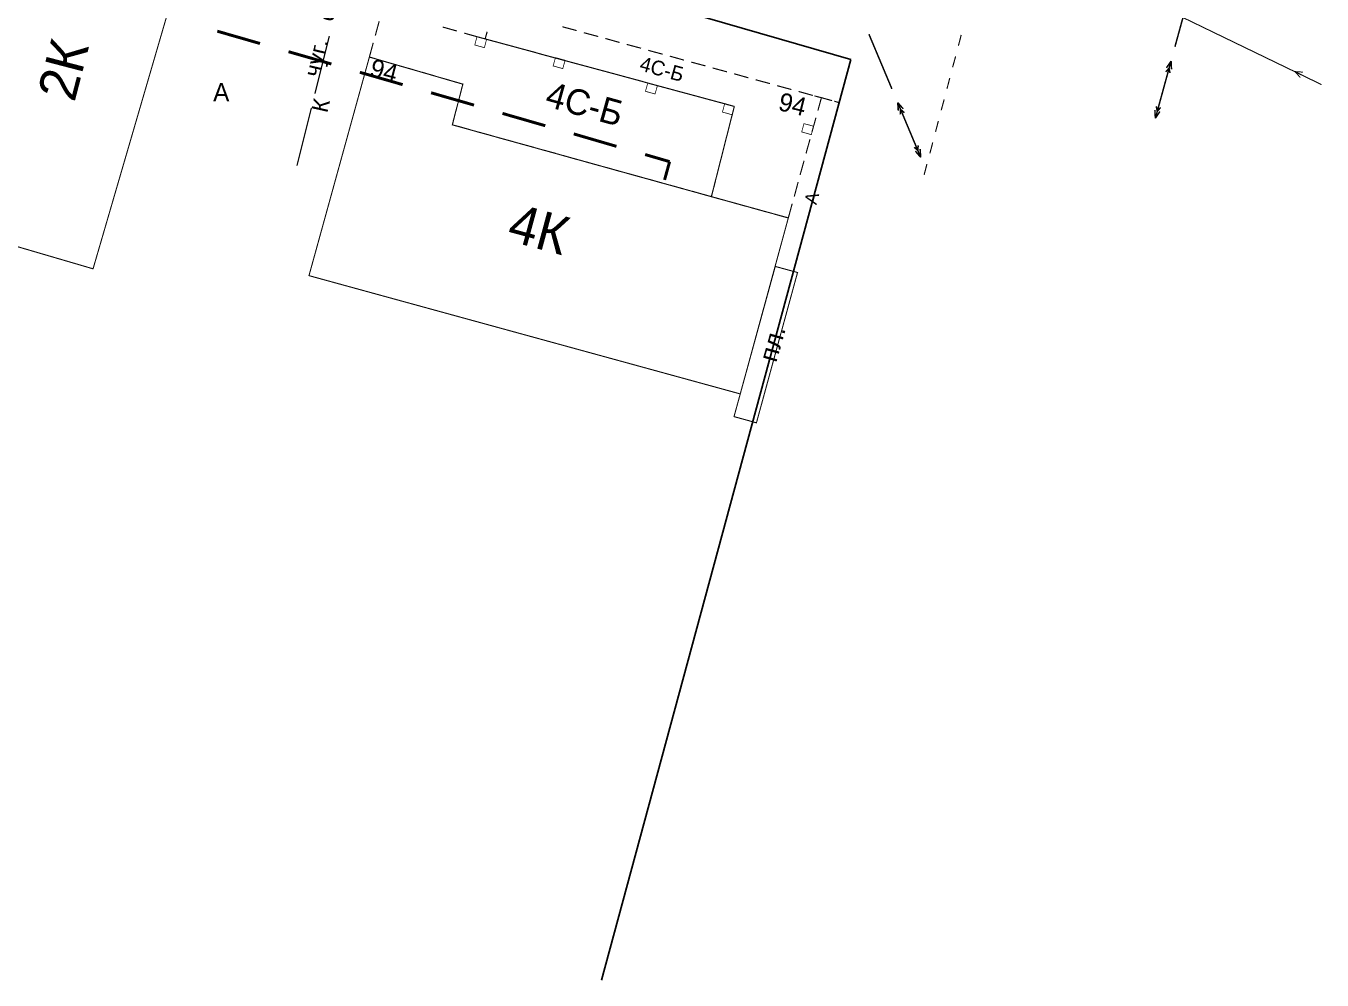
# Model space of a CAD drawing. Extents: x -2634 to -2115, y -2142 to -1393.
# Drawn here: x -2418.8 to -2331.5, y -2141.9 to -2077.6 of the extents above; entities that cross this region are included whole.
import ezdxf

# ---------------------------------------------------------------- set-up
doc = ezdxf.new("R2010")
doc.units = 0
doc.header["$MEASUREMENT"] = 0
for name, color, linetype in [('500_Дополн-Бордюры__п', 7, 'Continuous'), ('500_Дороги-Проезжие_ч', 7, 'Continuous'), ('500_Линии_-ЛЭП_провод', 7, 'Continuous'), ('500_Линии_-Электрокаб', 7, 'Continuous'), ('500_Объект-Опоры', 7, 'Continuous'), ('500_Строен-Дополнения', 7, 'Continuous'), ('500_Строен-Здания', 7, 'Continuous'), ('500_Строен-Отмостка_з', 7, 'Continuous'), ('500_Трубоп-Канализаци', 7, 'Continuous'), ('Красные_ли-Красные_ли', 7, 'Continuous'), ('Красные_ли-Линии_регу', 7, 'Continuous')]:
    doc.layers.add(name, color=color, linetype=linetype)
doc.styles.add('TARIAL', font='Arial')

msp = doc.modelspace()

# ---------------------------------------------------------------- linework, layer by layer
at = {"layer": '500_Дополн-Бордюры__п', "color": 1, "const_width": 0.075}
for points in [[(-2355.81, -2078.25), (-2356, -2078.98)], [(-2356.19, -2079.7), (-2356.39, -2080.43)], [(-2356.58, -2081.15), (-2356.77, -2081.88)], [(-2365.23, -2082.48), (-2364.51, -2082.68)], [(-2364.02, -2082.82), (-2364.36, -2082.72)], [(-2356.96, -2082.6), (-2357.16, -2083.33)], [(-2357.35, -2084.05), (-2357.54, -2084.78)], [(-2357.73, -2085.5), (-2357.92, -2086.23)], [(-2358.12, -2086.95), (-2358.31, -2087.68)]]:
    msp.add_lwpolyline(points, dxfattribs=at)
at = {"layer": '500_Линии_-ЛЭП_провод', "color": 253, "const_width": 0.07}
msp.add_lwpolyline([(-2331.53, -2081.6), (-2365.36, -2065.23)], dxfattribs=at)
at = {"layer": '500_Линии_-ЛЭП_провод', "color": 0, "const_width": 0.065}
for points in [[(-2331.53, -2081.6), (-2333.33, -2080.72)], [(-2332.96, -2081.12), (-2333.33, -2080.72)], [(-2332.79, -2080.76), (-2333.33, -2080.72)]]:
    msp.add_lwpolyline(points, dxfattribs=at)
at = {"layer": '500_Линии_-Электрокаб', "color": 12, "const_width": 0.1}
for points in [[(-2340.35, -2075.19), (-2341.41, -2079.05)], [(-2360.48, -2081.89), (-2362.03, -2078.2)], [(-2341.67, -2080.01), (-2342.73, -2083.87)], [(-2341.67, -2080.01), (-2341.98, -2080.47)], [(-2341.67, -2080.01), (-2341.64, -2080.57)], [(-2341.81, -2080.5), (-2342.03, -2080.74)], [(-2341.81, -2080.5), (-2341.74, -2080.82)], [(-2358.54, -2086.5), (-2360.09, -2082.81)], [(-2360.05, -2083.36), (-2360.09, -2082.81)], [(-2359.72, -2083.23), (-2360.09, -2082.81)], [(-2342.67, -2083.06), (-2342.6, -2083.39)], [(-2359.92, -2083.6), (-2359.9, -2083.27)], [(-2359.64, -2083.49), (-2359.9, -2083.27)], [(-2342.76, -2083.31), (-2342.73, -2083.87)], [(-2342.42, -2083.41), (-2342.73, -2083.87)], [(-2342.37, -2083.14), (-2342.6, -2083.39)], [(-2358.74, -2086.03), (-2358.98, -2085.82)], [(-2358.54, -2086.5), (-2358.9, -2086.08)], [(-2358.73, -2086.03), (-2358.71, -2085.7)], [(-2358.54, -2086.5), (-2358.58, -2085.94)]]:
    msp.add_lwpolyline(points, dxfattribs=at)
at = {"layer": '500_Объект-Опоры', "color": 0, "const_width": 0.05}
for points in [[(-2387.79, -2078.54), (-2387.94, -2079.11), (-2388.59, -2078.93), (-2388.44, -2078.37)], [(-2382.5, -2079.96), (-2382.66, -2080.52), (-2383.31, -2080.34), (-2383.15, -2079.78)], [(-2376.28, -2081.66), (-2376.44, -2082.23), (-2377.09, -2082.05), (-2376.93, -2081.49)], [(-2371.1, -2083.07), (-2371.25, -2083.63), (-2371.9, -2083.45), (-2371.75, -2082.89)], [(-2365.76, -2084.4), (-2365.91, -2084.97), (-2366.56, -2084.79), (-2366.41, -2084.23)]]:
    msp.add_lwpolyline(points, close=True, dxfattribs=at)
at = {"layer": '500_Строен-Дополнения', "color": 0, "const_width": 0.07}
msp.add_lwpolyline([(-2371.12, -2103.97), (-2368.34, -2093.85), (-2367.06, -2094.2), (-2366.84, -2094.26), (-2369.61, -2104.39), (-2370.28, -2104.2)], close=True, dxfattribs=at)
at = {"layer": '500_Строен-Здания', "color": 0, "const_width": 0.07}
for points in [[(-2407.85, -2071.86), (-2414.31, -2094.01), (-2423.94, -2091.19), (-2417.5, -2069.02), (-2416.8, -2069.22)], [(-2370.7, -2102.44), (-2379.45, -2100.04), (-2380.91, -2099.64), (-2399.76, -2094.47), (-2395.69, -2079.74), (-2389.39, -2081.57), (-2390.1, -2084.31), (-2372.64, -2089.15), (-2367.46, -2090.58)]]:
    msp.add_lwpolyline(points, close=True, dxfattribs=at)
at = {"layer": '500_Строен-Здания', "color": 0, "const_width": 0.075}
for points in [[(-2395.29, -2078.29), (-2395.03, -2077.33)], [(-2390.75, -2077.72), (-2389.79, -2077.99)], [(-2381.72, -2077.96), (-2382.69, -2077.7)], [(-2389.3, -2078.13), (-2388.34, -2078.4)], [(-2387.89, -2078.52), (-2388.37, -2078.39)], [(-2387.89, -2078.52), (-2387.76, -2078.04)], [(-2387.76, -2078.07), (-2387.89, -2078.52)], [(-2387.89, -2078.52), (-2387.42, -2078.65)], [(-2387.89, -2078.52), (-2387.38, -2078.66)], [(-2387.89, -2078.52), (-2387.42, -2078.65)], [(-2387.86, -2078.53), (-2386.89, -2078.79)], [(-2380.27, -2078.36), (-2381.24, -2078.1)], [(-2378.83, -2078.76), (-2379.79, -2078.49)], [(-2395.69, -2079.74), (-2395.43, -2078.78)], [(-2395.69, -2079.74), (-2395.56, -2079.27)], [(-2386.89, -2078.79), (-2385.93, -2079.05)], [(-2386.41, -2078.92), (-2385.45, -2079.18)], [(-2385.45, -2079.18), (-2384.48, -2079.44)], [(-2384.96, -2079.31), (-2384, -2079.58)], [(-2377.38, -2079.15), (-2378.35, -2078.89)], [(-2375.93, -2079.55), (-2376.9, -2079.29)], [(-2395.56, -2079.78), (-2395.69, -2079.74)], [(-2395.69, -2079.74), (-2395.21, -2079.88)], [(-2394.12, -2080.2), (-2395.08, -2079.92)], [(-2392.68, -2080.61), (-2393.64, -2080.34)], [(-2384, -2079.58), (-2383.03, -2079.84)], [(-2383.52, -2079.71), (-2382.55, -2079.97)], [(-2382.55, -2079.97), (-2381.59, -2080.23)], [(-2382.07, -2080.1), (-2381.1, -2080.36)], [(-2381.1, -2080.36), (-2380.14, -2080.62)], [(-2374.49, -2079.95), (-2375.45, -2079.68)], [(-2373.04, -2080.34), (-2374.01, -2080.08)], [(-2391.24, -2081.03), (-2392.2, -2080.75)], [(-2389.8, -2081.45), (-2390.76, -2081.17)], [(-2380.62, -2080.49), (-2379.65, -2080.75)], [(-2379.65, -2080.75), (-2378.69, -2081.01)], [(-2379.17, -2080.88), (-2378.21, -2081.14)], [(-2378.21, -2081.14), (-2377.24, -2081.4)], [(-2377.72, -2081.27), (-2376.76, -2081.54)], [(-2371.59, -2080.74), (-2372.56, -2080.48)], [(-2370.15, -2081.14), (-2371.11, -2080.87)], [(-2368.7, -2081.53), (-2369.67, -2081.27)], [(-2389.39, -2081.57), (-2389.86, -2081.43)], [(-2389.66, -2082.61), (-2389.41, -2081.64)], [(-2389.39, -2081.57), (-2389.52, -2082.05)], [(-2376.76, -2081.54), (-2375.79, -2081.8)], [(-2376.28, -2081.67), (-2375.31, -2081.93)], [(-2375.31, -2081.93), (-2374.35, -2082.19)], [(-2374.83, -2082.06), (-2373.86, -2082.32)], [(-2367.25, -2081.93), (-2368.22, -2081.67)], [(-2365.81, -2082.33), (-2366.77, -2082.06)], [(-2373.86, -2082.32), (-2372.9, -2082.58)], [(-2373.38, -2082.45), (-2372.42, -2082.71)], [(-2372.42, -2082.71), (-2371.45, -2082.97)], [(-2371.93, -2082.84), (-2371.1, -2083.07)], [(-2371.1, -2083.07), (-2371.58, -2082.94)], [(-2371.1, -2083.07), (-2371.58, -2082.94)], [(-2365.23, -2082.48), (-2365.7, -2082.36)], [(-2365.47, -2083.35), (-2365.23, -2082.48)], [(-2365.23, -2082.48), (-2365.36, -2082.96)], [(-2365.23, -2082.48), (-2365.33, -2082.46)], [(-2390.1, -2084.31), (-2389.98, -2083.84)], [(-2390.04, -2084.06), (-2389.79, -2083.1)], [(-2371.26, -2083.68), (-2371.5, -2084.65)], [(-2371.13, -2083.2), (-2371.38, -2084.17)], [(-2371.1, -2083.07), (-2371.22, -2083.54)], [(-2371.1, -2083.07), (-2371.22, -2083.54)], [(-2371.1, -2083.07), (-2371.13, -2083.2)], [(-2365.87, -2084.8), (-2365.6, -2083.83)], [(-2390.1, -2084.31), (-2389.62, -2084.44)], [(-2388.9, -2084.64), (-2389.86, -2084.37)], [(-2387.45, -2085.04), (-2388.41, -2084.78)], [(-2371.5, -2084.65), (-2371.75, -2085.62)], [(-2386.01, -2085.44), (-2386.97, -2085.18)], [(-2384.56, -2085.84), (-2385.52, -2085.58)], [(-2371.63, -2085.14), (-2371.87, -2086.11)], [(-2366.27, -2086.24), (-2366, -2085.28)], [(-2383.11, -2086.24), (-2384.08, -2085.98)], [(-2381.67, -2086.65), (-2382.63, -2086.38)], [(-2371.87, -2086.11), (-2372.12, -2087.08)], [(-2380.22, -2087.05), (-2381.19, -2086.78)], [(-2378.78, -2087.45), (-2379.74, -2087.18)], [(-2372, -2086.59), (-2372.24, -2087.56)], [(-2366.67, -2087.69), (-2366.4, -2086.73)], [(-2377.33, -2087.85), (-2378.3, -2087.58)], [(-2375.89, -2088.25), (-2376.85, -2087.98)], [(-2372.36, -2088.05), (-2372.61, -2089.01)], [(-2372.24, -2087.56), (-2372.49, -2088.53)], [(-2367.06, -2089.14), (-2366.8, -2088.17)], [(-2374.44, -2088.65), (-2375.41, -2088.38)], [(-2373, -2089.05), (-2373.96, -2088.78)], [(-2372.64, -2089.15), (-2373.11, -2089.02)], [(-2372.65, -2089.15), (-2372.52, -2088.66)], [(-2372.65, -2089.15), (-2372.52, -2088.66)], [(-2372.61, -2089.01), (-2372.64, -2089.15)], [(-2372.64, -2089.15), (-2371.81, -2089.38)], [(-2372.64, -2089.15), (-2372.18, -2089.28)], [(-2371.33, -2089.51), (-2370.37, -2089.78)], [(-2369.89, -2089.91), (-2368.92, -2090.18)], [(-2367.46, -2090.58), (-2367.2, -2089.62)], [(-2368.44, -2090.31), (-2367.48, -2090.58)], [(-2367.46, -2090.58), (-2367.94, -2090.45)], [(-2367.46, -2090.58), (-2367.33, -2090.11)]]:
    msp.add_lwpolyline(points, dxfattribs=at)
at = {"layer": '500_Трубоп-Канализаци', "color": 34, "const_width": 0.085}
for points in [[(-2399.36, -2082.21), (-2398.39, -2078.33)], [(-2400.57, -2087.06), (-2399.6, -2083.18)]]:
    msp.add_lwpolyline(points, dxfattribs=at)
at = {"layer": 'Красные_ли-Красные_ли', "color": 12}
for p, q in [((-2529.82, -2031.86), (-2363.24, -2079.9)), ((-2363.24, -2079.9), (-2380.046, -2141.934))]:
    msp.add_line(p, q, dxfattribs=at)
at = {"layer": 'Красные_ли-Линии_регу', "color": 0, "const_width": 0.2}
for points in [[(-2403.06, -2078.83), (-2405.94, -2078)], [(-2398.25, -2080.21), (-2401.14, -2079.38)], [(-2393.45, -2081.6), (-2396.33, -2080.77)], [(-2388.64, -2082.98), (-2391.53, -2082.15)], [(-2383.84, -2084.37), (-2386.72, -2083.54)], [(-2379.04, -2085.76), (-2381.92, -2084.92)], [(-2375.46, -2086.79), (-2377.11, -2086.31)], [(-2375.8, -2088.02), (-2375.46, -2086.79)]]:
    msp.add_lwpolyline(points, dxfattribs=at)

# ---------------------------------------------------------------- texts
at = {"layer": '500_Дороги-Проезжие_ч', "color": 0}
msp.add_text('А', height=1.23, dxfattribs=at).set_placement((-2406.22, -2082.73))
at = {"layer": '500_Строен-Дополнения', "color": 5, "style": 'TARIAL'}
msp.add_text('пл. ', height=1.23, rotation=74.17, dxfattribs=at).set_placement((-2368.28, -2100.37))
at = {"layer": '500_Строен-Здания', "color": 5}
for s, height, rotation, p in [('2К', 2.59, 75.4, (-2415.57, -2082.84)), ('4С-Б', 0.99, 344.62, (-2377.55, -2080.63)), ('4С-Б', 1.73, 344.41, (-2383.93, -2083.03)), ('4К', 2.59, 344.78, (-2386.51, -2092.07))]:
    msp.add_text(s, height=height, rotation=rotation, dxfattribs=at).set_placement(p)
at = {"layer": '500_Строен-Здания', "color": 214}
for rotation, p in [(345.26, (-2395.74, -2081.02)), (346.24, (-2368.21, -2083.3))]:
    msp.add_text('94', height=1.23, rotation=rotation, dxfattribs=at).set_placement(p)
at = {"layer": '500_Строен-Отмостка_з', "color": 0}
msp.add_text('А', height=0.86, rotation=75.34, dxfattribs=at).set_placement((-2365.57, -2089.73))
at = {"layer": '500_Трубоп-Канализаци', "color": 14, "style": 'TARIAL'}
msp.add_text('чуг.   d 100 ', height=1.11, rotation=76.72, dxfattribs=at).set_placement((-2399.04, -2081.17))
at = {"layer": '500_Трубоп-Канализаци', "color": 14}
msp.add_text('К', height=1.11, rotation=77.29, dxfattribs=at).set_placement((-2398.53, -2083.55))

doc.saveas('drawing.dxf')
